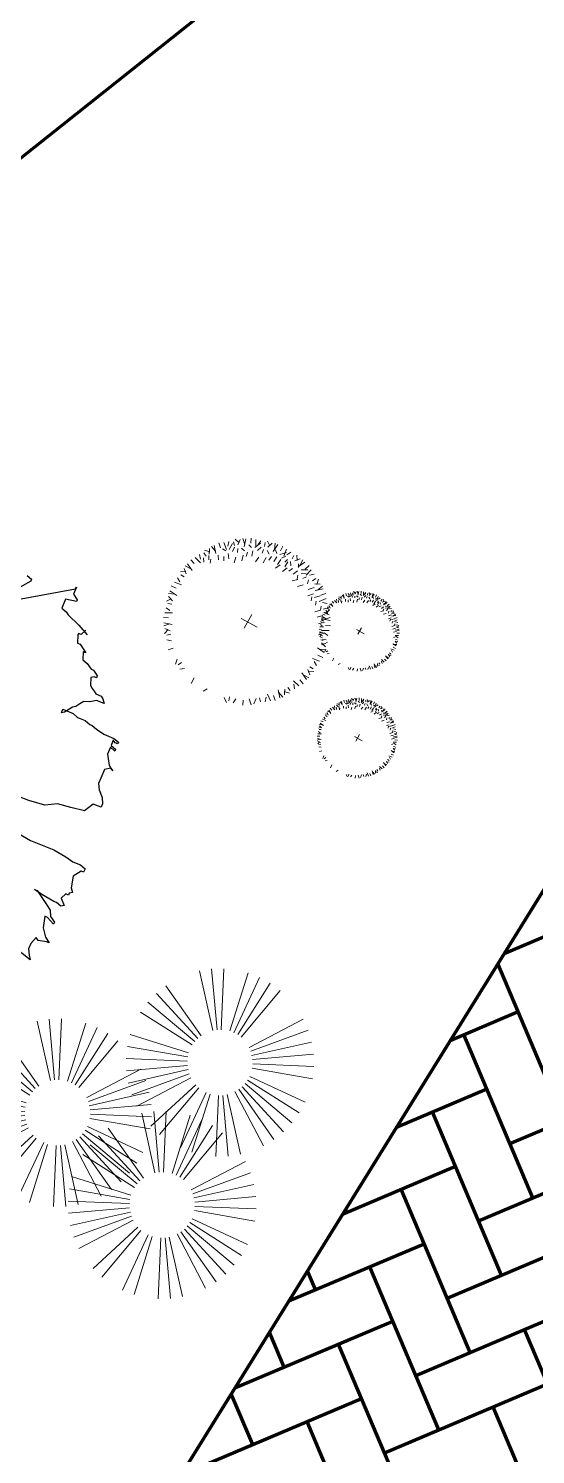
# Model space of a CAD drawing. Header units: millimetres. Extents: x 111 to 1506, y 14 to 566.
# Drawn here: x 226.033 to 227.614, y 178.639 to 183.084 of the extents above; entities that cross this region are included whole.
import ezdxf

# ---------------------------------------------------------------- set-up
doc = ezdxf.new("R2010")
doc.units = ezdxf.units.MM
for name, color, linetype, lineweight in [('ARB-CERCO', 97, 'Continuous', 5), ('G', 254, 'Continuous', 5), ('PALMERAS114', 114, 'Continuous', 5)]:
    doc.layers.add(name, color=color, linetype=linetype, lineweight=lineweight)
doc.layers.add('fer', color=8, linetype='Continuous')
doc.styles.add('ATTR', font='romans.shx', dxfattribs={"width": 0.8, "height": 2.52})

# ---------------------------------------------------------------- blocks, each defined once
blk = doc.blocks.new('EVG7')
for p, q in [((-6.59, 19.1), (-16.71, 56.87)), ((-3.91, 19.67), (-9.01, 58.4)), ((1.55, 19.67), (6.65, 58.4)), ((4.23, 19.1), (14.35, 56.87)), ((-13.82, 15.38), (-37.7, 46.51)), ((-11.62, 16.99), (-31.18, 50.87)), ((-9.21, 18.3), (-24.14, 54.35)), ((6.85, 18.3), (21.78, 54.35)), ((9.26, 16.99), (28.82, 50.87)), ((-16, 13.74), (-43.6, 41.34)), ((-17.84, 11.7), (-48.78, 35.44)), ((15.48, 11.7), (46.42, 35.44)), ((17.04, 9.43), (50.78, 28.91)), ((-20.59, 6.96), (-56.61, 21.87)), ((18.24, 6.96), (54.25, 21.87)), ((-21.61, 4.39), (-59.13, 14.44)), ((19.8, 1.68), (58.31, 6.74)), ((-22.19, -1.09), (-61.18, -1.09)), ((-22.16, -3.85), (-60.66, -8.92)), ((19.25, -6.56), (56.78, -16.62)), ((19.8, -3.85), (58.31, -8.92)), ((19.83, -1.09), (58.82, -1.09)), ((-20.59, -9.13), (-56.61, -24.05)), ((-19.4, -11.61), (-53.14, -31.09)), ((-17.84, -13.87), (-48.78, -37.61)), ((-13.82, -17.56), (-37.7, -48.69)), ((11.46, -17.56), (35.35, -48.69)), ((13.64, -15.91), (41.25, -43.51)), ((15.48, -13.87), (46.42, -37.61)), ((-11.62, -19.17), (-31.18, -53.05)), ((-9.21, -20.47), (-24.14, -56.52)), ((-6.59, -21.27), (-16.71, -59.04)), ((-3.91, -21.84), (-9.01, -60.57)), ((-1.18, -22.12), (-1.18, -61.09)), ((4.23, -21.27), (14.35, -59.04)), ((6.85, -20.47), (21.78, -56.52)), ((9.26, -19.17), (28.82, -53.05))]:
    blk.add_line(p, q)
at = {"style": 'ATTR', "width": 0.8, "flags": 9}
blk.add_attdef('ESTCODE', (0, 0), '', height=0.7, dxfattribs=at)
blk = doc.blocks.new('tr')
at = {"layer": 'fer', "color": 97}
for p, q in [((1378.4553, 206.7001), (1378.4494, 206.6914)), ((1378.4494, 206.6914), (1378.4553, 206.7001)), ((1378.4553, 206.7001), (1378.4494, 206.6914)), ((1378.4494, 206.6914), (1378.4553, 206.7001)), ((1378.5268, 206.6827), (1378.5446, 206.7001)), ((1378.5268, 206.6827), (1378.5446, 206.7001)), ((1378.5446, 206.7001), (1378.5625, 206.7087)), ((1378.5446, 206.7001), (1378.5625, 206.7087)), ((1378.5446, 206.7001), (1378.5446, 206.7001)), ((1378.5446, 206.7001), (1378.5446, 206.7001)), ((1378.5625, 206.7087), (1378.5744, 206.7087)), ((1378.5625, 206.7087), (1378.5625, 206.7087)), ((1378.5625, 206.7087), (1378.5744, 206.7087)), ((1378.5625, 206.7087), (1378.5625, 206.7087)), ((1378.5744, 206.7087), (1378.5744, 206.6827)), ((1378.5744, 206.7087), (1378.5744, 206.7087)), ((1378.5744, 206.7087), (1378.5744, 206.6827)), ((1378.5744, 206.7087), (1378.5744, 206.7087)), ((1378.7648, 206.7174), (1378.7707, 206.7347)), ((1378.7648, 206.7174), (1378.7707, 206.7347)), ((1378.7648, 206.6914), (1378.7648, 206.7174)), ((1378.7648, 206.6914), (1378.7648, 206.7174)), ((1378.7707, 206.7347), (1378.7827, 206.7347)), ((1378.7707, 206.7347), (1378.7707, 206.7347)), ((1378.7707, 206.7347), (1378.7827, 206.7347)), ((1378.7707, 206.7347), (1378.7707, 206.7347)), ((1378.7827, 206.7347), (1378.7827, 206.7261)), ((1378.7827, 206.7347), (1378.7827, 206.7261)), ((1378.7827, 206.7261), (1378.8065, 206.7087)), ((1378.7827, 206.7261), (1378.7827, 206.7261)), ((1378.7827, 206.7261), (1378.8065, 206.7087)), ((1378.7827, 206.7261), (1378.7827, 206.7261)), ((1378.8065, 206.7087), (1378.8422, 206.7174)), ((1378.8065, 206.7087), (1378.8422, 206.7174)), ((1378.8422, 206.7174), (1378.8541, 206.7261)), ((1378.8422, 206.7174), (1378.8541, 206.7261)), ((1378.8541, 206.7261), (1378.86, 206.7174)), ((1378.8541, 206.7261), (1378.8541, 206.7261)), ((1378.8541, 206.7261), (1378.86, 206.7174)), ((1378.8541, 206.7261), (1378.8541, 206.7261)), ((1378.86, 206.7174), (1378.866, 206.7174)), ((1378.86, 206.7174), (1378.866, 206.7174)), ((1378.866, 206.7174), (1378.866, 206.7087)), ((1378.866, 206.7174), (1378.866, 206.7087)), ((1378.866, 206.7087), (1378.8838, 206.7001)), ((1378.866, 206.7087), (1378.8838, 206.7001)), ((1378.8838, 206.7001), (1378.9017, 206.7174)), ((1378.8838, 206.7001), (1378.9017, 206.7174)), ((1378.9017, 206.7174), (1378.9076, 206.7087)), ((1378.9017, 206.7174), (1378.9076, 206.7087)), ((1378.9076, 206.7087), (1378.9017, 206.6914)), ((1378.9076, 206.7087), (1378.9017, 206.6914)), ((1378.9493, 206.6914), (1378.9612, 206.7087)), ((1378.9493, 206.6914), (1378.9612, 206.7087)), ((1378.9671, 206.7087), (1378.9552, 206.6827)), ((1378.9671, 206.7087), (1378.9552, 206.6827)), ((1378.9612, 206.7087), (1378.9671, 206.7087)), ((1378.9612, 206.7087), (1378.9671, 206.7087)), ((1378.9909, 206.6827), (1379.0147, 206.7001)), ((1378.9909, 206.6827), (1379.0147, 206.7001)), ((1379.0147, 206.7001), (1379.0266, 206.7174)), ((1379.0147, 206.7001), (1379.0266, 206.7174)), ((1379.0266, 206.7174), (1379.0266, 206.7087)), ((1379.0266, 206.7174), (1379.0266, 206.7087)), ((1379.0266, 206.7087), (1379.0326, 206.6827)), ((1379.0266, 206.7087), (1379.0326, 206.6827)), ((1378.3601, 206.6654), (1378.3661, 206.6827)), ((1378.3601, 206.6654), (1378.3661, 206.6827)), ((1378.3601, 206.6394), (1378.3601, 206.6654)), ((1378.3601, 206.6394), (1378.3601, 206.6654)), ((1378.3661, 206.6827), (1378.372, 206.6827)), ((1378.3661, 206.6827), (1378.372, 206.6827)), ((1378.372, 206.6741), (1378.3661, 206.6654)), ((1378.372, 206.6741), (1378.3661, 206.6654)), ((1378.3661, 206.6654), (1378.372, 206.6654)), ((1378.3661, 206.6654), (1378.372, 206.6654)), ((1378.372, 206.6827), (1378.372, 206.6741)), ((1378.372, 206.6827), (1378.372, 206.6741)), ((1378.372, 206.6654), (1378.3839, 206.6654)), ((1378.372, 206.6654), (1378.3839, 206.6654)), ((1378.3839, 206.6654), (1378.3899, 206.6827)), ((1378.3839, 206.6654), (1378.3899, 206.6827)), ((1378.3958, 206.6827), (1378.3899, 206.6654)), ((1378.3899, 206.6827), (1378.3958, 206.6827)), ((1378.3958, 206.6827), (1378.3899, 206.6654)), ((1378.3899, 206.6827), (1378.3958, 206.6827)), ((1378.3899, 206.6654), (1378.4137, 206.6654)), ((1378.3899, 206.6654), (1378.4137, 206.6654)), ((1378.4137, 206.6654), (1378.4434, 206.6827)), ((1378.4137, 206.6654), (1378.4434, 206.6827)), ((1378.4434, 206.6827), (1378.4494, 206.6914)), ((1378.4434, 206.6827), (1378.4494, 206.6914)), ((1378.4494, 206.6914), (1378.4613, 206.6741)), ((1378.4494, 206.6914), (1378.4613, 206.6741)), ((1378.4613, 206.6741), (1378.491, 206.6741)), ((1378.4613, 206.6741), (1378.491, 206.6741)), ((1378.491, 206.6741), (1378.5089, 206.6741)), ((1378.491, 206.6741), (1378.5089, 206.6741)), ((1378.5089, 206.6741), (1378.5268, 206.6827)), ((1378.5089, 206.6741), (1378.5268, 206.6827)), ((1378.5744, 206.6827), (1378.6041, 206.6654)), ((1378.5744, 206.6827), (1378.6041, 206.6654)), ((1378.6041, 206.6654), (1378.6101, 206.6221)), ((1378.6041, 206.6654), (1378.6101, 206.6221)), ((1378.7529, 206.6221), (1378.7588, 206.6654)), ((1378.7529, 206.6221), (1378.7588, 206.6654)), ((1378.7588, 206.6654), (1378.7648, 206.6914)), ((1378.7588, 206.6654), (1378.7648, 206.6914)), ((1378.8898, 206.6221), (1378.9195, 206.6654)), ((1378.8898, 206.6221), (1378.9195, 206.6654)), ((1378.9017, 206.6827), (1378.8957, 206.6394)), ((1378.9017, 206.6827), (1378.8957, 206.6394)), ((1378.9017, 206.6914), (1378.9017, 206.6827)), ((1378.9017, 206.6914), (1378.9017, 206.6827)), ((1378.9195, 206.6654), (1378.9314, 206.6827)), ((1378.9195, 206.6654), (1378.9314, 206.6827)), ((1378.9314, 206.6827), (1378.9493, 206.6914)), ((1378.9314, 206.6827), (1378.9493, 206.6914)), ((1378.9552, 206.6741), (1378.9909, 206.6827)), ((1378.9552, 206.6827), (1378.9552, 206.6741)), ((1378.9552, 206.6741), (1378.9909, 206.6827)), ((1378.9552, 206.6827), (1378.9552, 206.6741)), ((1379.0326, 206.6827), (1379.0266, 206.6741)), ((1379.0326, 206.6827), (1379.0266, 206.6741)), ((1379.0266, 206.6741), (1379.0505, 206.6654)), ((1379.0266, 206.6741), (1379.0505, 206.6654)), ((1379.0505, 206.6654), (1379.0683, 206.6654)), ((1379.0505, 206.6654), (1379.0683, 206.6654)), ((1379.0683, 206.6654), (1379.0862, 206.6741)), ((1379.0683, 206.6654), (1379.0862, 206.6741)), ((1379.0981, 206.6827), (1379.0802, 206.6221)), ((1379.0981, 206.6827), (1379.0802, 206.6221)), ((1379.0862, 206.6741), (1379.0981, 206.6827)), ((1379.0862, 206.6741), (1379.0981, 206.6827)), ((1378.3542, 206.6047), (1378.3601, 206.6307)), ((1378.3542, 206.6047), (1378.3601, 206.6307)), ((1378.3601, 206.6307), (1378.3601, 206.6394)), ((1378.3601, 206.6307), (1378.3601, 206.6394)), ((1378.6101, 206.6221), (1378.616, 206.5788)), ((1378.6101, 206.6221), (1378.616, 206.5788)), ((1378.7529, 206.5441), (1378.7529, 206.6221)), ((1378.7529, 206.5441), (1378.7529, 206.6221)), ((1378.8957, 206.6394), (1378.8898, 206.6134)), ((1378.8957, 206.6394), (1378.8898, 206.6134)), ((1378.8898, 206.6134), (1378.8898, 206.6221)), ((1378.8898, 206.6134), (1378.8898, 206.6221)), ((1378.2471, 206.5528), (1378.253, 206.5614)), ((1378.2471, 206.5528), (1378.253, 206.5614)), ((1378.253, 206.5788), (1378.259, 206.5874)), ((1378.253, 206.5788), (1378.259, 206.5874)), ((1378.253, 206.5614), (1378.253, 206.5788)), ((1378.253, 206.5614), (1378.253, 206.5788)), ((1378.259, 206.5874), (1378.2709, 206.5961)), ((1378.259, 206.5874), (1378.2709, 206.5961)), ((1378.259, 206.5874), (1378.259, 206.5874)), ((1378.259, 206.5874), (1378.259, 206.5874)), ((1378.2709, 206.5961), (1378.2709, 206.5874)), ((1378.2709, 206.5961), (1378.2709, 206.5874)), ((1378.2709, 206.5874), (1378.2709, 206.5788)), ((1378.2709, 206.5874), (1378.2709, 206.5788)), ((1378.2709, 206.5788), (1378.2709, 206.5701)), ((1378.2709, 206.5788), (1378.2709, 206.5788)), ((1378.2709, 206.5788), (1378.2709, 206.5701)), ((1378.2709, 206.5788), (1378.2709, 206.5788)), ((1378.2709, 206.5701), (1378.2828, 206.5528)), ((1378.2709, 206.5701), (1378.2828, 206.5528)), ((1378.3423, 206.5614), (1378.3482, 206.5788)), ((1378.3423, 206.5614), (1378.3482, 206.5788)), ((1378.3423, 206.5441), (1378.3423, 206.5614)), ((1378.3423, 206.5441), (1378.3423, 206.5614)), ((1378.3482, 206.5874), (1378.3542, 206.6047)), ((1378.3482, 206.5874), (1378.3542, 206.6047)), ((1378.3482, 206.5788), (1378.3482, 206.5874)), ((1378.3482, 206.5788), (1378.3482, 206.5874)), ((1378.616, 206.5788), (1378.6339, 206.5441)), ((1378.616, 206.5788), (1378.6339, 206.5441)), ((1378.1756, 206.5008), (1378.1875, 206.5181)), ((1378.1756, 206.5008), (1378.1875, 206.5181)), ((1378.1875, 206.5268), (1378.1935, 206.5354)), ((1378.1875, 206.5268), (1378.1935, 206.5354)), ((1378.1875, 206.5181), (1378.1875, 206.5268)), ((1378.1875, 206.5181), (1378.1875, 206.5268)), ((1378.1935, 206.5354), (1378.1994, 206.5441)), ((1378.1935, 206.5354), (1378.1994, 206.5441)), ((1378.1994, 206.5441), (1378.2054, 206.5441)), ((1378.1994, 206.5441), (1378.2054, 206.5441)), ((1378.2054, 206.5441), (1378.2054, 206.5354)), ((1378.2054, 206.5441), (1378.2054, 206.5441)), ((1378.2054, 206.5441), (1378.2054, 206.5354)), ((1378.2054, 206.5441), (1378.2054, 206.5441)), ((1378.2054, 206.5354), (1378.2113, 206.5268)), ((1378.2054, 206.5354), (1378.2054, 206.5354)), ((1378.2054, 206.5354), (1378.2113, 206.5268)), ((1378.2054, 206.5354), (1378.2054, 206.5354)), ((1378.2113, 206.5268), (1378.2351, 206.5354)), ((1378.2113, 206.5268), (1378.2351, 206.5354)), ((1378.2351, 206.5354), (1378.2411, 206.5441)), ((1378.2351, 206.5354), (1378.2411, 206.5441)), ((1378.2351, 206.5354), (1378.2351, 206.5354)), ((1378.2351, 206.5354), (1378.2351, 206.5354)), ((1378.2411, 206.5441), (1378.2471, 206.5528)), ((1378.2411, 206.5441), (1378.2471, 206.5528)), ((1378.2828, 206.5528), (1378.2887, 206.5354)), ((1378.2828, 206.5528), (1378.2887, 206.5354)), ((1378.2887, 206.5354), (1378.3006, 206.5268)), ((1378.2887, 206.5354), (1378.3006, 206.5268)), ((1378.3006, 206.5268), (1378.3125, 206.5181)), ((1378.3006, 206.5268), (1378.3125, 206.5181)), ((1378.3125, 206.5181), (1378.3185, 206.5094)), ((1378.3125, 206.5181), (1378.3185, 206.5094)), ((1378.3363, 206.5181), (1378.3423, 206.5354)), ((1378.3363, 206.5181), (1378.3423, 206.5354)), ((1378.3363, 206.4834), (1378.3363, 206.5181)), ((1378.3363, 206.4834), (1378.3363, 206.5181)), ((1378.3423, 206.5441), (1378.3423, 206.5441)), ((1378.3423, 206.5354), (1378.3423, 206.5441)), ((1378.3423, 206.5441), (1378.3423, 206.5441)), ((1378.3423, 206.5354), (1378.3423, 206.5441)), ((1378.6339, 206.5441), (1378.6398, 206.4921)), ((1378.6339, 206.5441), (1378.6398, 206.4921)), ((1378.7469, 206.5008), (1378.7529, 206.5441)), ((1378.7469, 206.5008), (1378.7529, 206.5441)), ((1378.128, 206.4574), (1378.1399, 206.4748)), ((1378.128, 206.4574), (1378.1399, 206.4748)), ((1378.1399, 206.4748), (1378.1459, 206.4834)), ((1378.1399, 206.4748), (1378.1459, 206.4834)), ((1378.1399, 206.4748), (1378.1399, 206.4748)), ((1378.1399, 206.4748), (1378.1399, 206.4748)), ((1378.1459, 206.4748), (1378.1697, 206.4834)), ((1378.1459, 206.4834), (1378.1459, 206.4748)), ((1378.1459, 206.4748), (1378.1697, 206.4834)), ((1378.1459, 206.4834), (1378.1459, 206.4748)), ((1378.1697, 206.4834), (1378.1756, 206.5008)), ((1378.1697, 206.4834), (1378.1756, 206.5008)), ((1378.3185, 206.5094), (1378.3423, 206.4921)), ((1378.3185, 206.5094), (1378.3423, 206.4921)), ((1378.3363, 206.4834), (1378.3363, 206.4834)), ((1378.3482, 206.4834), (1378.3363, 206.4834)), ((1378.3363, 206.4834), (1378.3363, 206.4834)), ((1378.3482, 206.4834), (1378.3363, 206.4834)), ((1378.3423, 206.4921), (1378.3482, 206.4834)), ((1378.3423, 206.4921), (1378.3482, 206.4834)), ((1378.6398, 206.4921), (1378.6398, 206.4574)), ((1378.6398, 206.4921), (1378.6398, 206.4574)), ((1378.0566, 206.3881), (1378.0745, 206.4314)), ((1378.0566, 206.3881), (1378.0745, 206.4314)), ((1378.0745, 206.4314), (1378.0923, 206.4661)), ((1378.0745, 206.4314), (1378.0923, 206.4661)), ((1378.0804, 206.4574), (1378.0983, 206.4488)), ((1378.0804, 206.4574), (1378.0983, 206.4488)), ((1378.0983, 206.4488), (1378.0983, 206.4401)), ((1378.0983, 206.4488), (1378.0983, 206.4488)), ((1378.0983, 206.4488), (1378.0983, 206.4401)), ((1378.0983, 206.4488), (1378.0983, 206.4488)), ((1378.0983, 206.4401), (1378.1042, 206.4401)), ((1378.0983, 206.4401), (1378.0983, 206.4401)), ((1378.0983, 206.4401), (1378.1042, 206.4401)), ((1378.0983, 206.4401), (1378.0983, 206.4401)), ((1378.1042, 206.4401), (1378.128, 206.4488)), ((1378.1042, 206.4401), (1378.128, 206.4488)), ((1378.128, 206.4574), (1378.128, 206.4574)), ((1378.128, 206.4574), (1378.128, 206.4574)), ((1378.128, 206.4574), (1378.128, 206.4574)), ((1378.128, 206.4488), (1378.128, 206.4574)), ((1378.128, 206.4574), (1378.128, 206.4574)), ((1378.128, 206.4574), (1378.128, 206.4574)), ((1378.128, 206.4574), (1378.128, 206.4574)), ((1378.128, 206.4488), (1378.128, 206.4574)), ((1377.9912, 206.3794), (1378.0031, 206.3968)), ((1377.9912, 206.3794), (1378.0031, 206.3968)), ((1378.0031, 206.3968), (1378.009, 206.3968)), ((1378.0031, 206.3968), (1378.009, 206.3968)), ((1378.009, 206.3968), (1378.015, 206.3621)), ((1378.009, 206.3968), (1378.015, 206.3621)), ((1378.0507, 206.3794), (1378.0566, 206.3881)), ((1378.0507, 206.3794), (1378.0566, 206.3881)), ((1378.0566, 206.3881), (1378.0566, 206.3881)), ((1378.0566, 206.3881), (1378.0566, 206.3881)), ((1377.9674, 206.3794), (1377.9912, 206.3794)), ((1377.9733, 206.3794), (1377.9674, 206.3794)), ((1377.9674, 206.3794), (1377.9912, 206.3794)), ((1377.9733, 206.3794), (1377.9674, 206.3794)), ((1378.1221, 206.1455), (1377.9733, 206.3794)), ((1378.1221, 206.1455), (1377.9733, 206.3794)), ((1378.015, 206.3621), (1378.0209, 206.3621)), ((1378.015, 206.3621), (1378.0209, 206.3621)), ((1378.0209, 206.3621), (1378.0447, 206.3621)), ((1378.0209, 206.3621), (1378.0447, 206.3621)), ((1378.0447, 206.3621), (1378.0507, 206.3794)), ((1378.0447, 206.3621), (1378.0507, 206.3794)), ((1377.9912, 206.2235), (1377.9971, 206.2408)), ((1377.9912, 206.2235), (1377.9971, 206.2408)), ((1377.9971, 206.2408), (1378.0031, 206.2408)), ((1377.9971, 206.2408), (1378.0031, 206.2408)), ((1378.0031, 206.2408), (1378.1221, 206.1455)), ((1378.0031, 206.2408), (1378.1221, 206.1455))]:
    blk.add_line(p, q, dxfattribs=at)
blk = doc.blocks.new('A$C05551F4C')
at = {"color": 0, "linetype": 'ByBlock'}
for p, q in [((-0.1581, 0.2543), (-0.1685, 0.285)), ((-0.1422, 0.2789), (-0.1518, 0.2974)), ((-0.1175, 0.2759), (-0.1328, 0.3015)), ((-0.1148, 0.2892), (-0.113, 0.3077)), ((-0.0892, 0.2954), (-0.0948, 0.3098)), ((-0.0896, 0.3199), (-0.0714, 0.308)), ((-0.0692, 0.3215), (-0.0758, 0.2998)), ((-0.0594, 0.3274), (-0.0488, 0.3042)), ((-0.0497, 0.2957), (-0.0475, 0.328)), ((-0.0255, 0.3123), (-0.0274, 0.3331)), ((-0.0039, 0.3001), (-0.0083, 0.3296)), ((0.0037, 0.3114), (0.0124, 0.3277)), ((0.0297, 0.3073), (0.03, 0.3227)), ((0.0387, 0.3301), (0.051, 0.3121)), ((0.0582, 0.3237), (0.0438, 0.3062)), ((0.0663, 0.2925), (0.0807, 0.3215)), ((0.0694, 0.3255), (0.0704, 0.2999)), ((0.095, 0.2986), (0.1012, 0.3184)), ((0.1103, 0.279), (0.1176, 0.3079)), ((0.1216, 0.2865), (0.136, 0.2983)), ((0.1441, 0.2728), (0.1503, 0.2869)), ((0.1611, 0.2904), (0.1656, 0.269)), ((-0.2158, 0.2234), (-0.2211, 0.2412)), ((-0.1945, 0.239), (-0.2052, 0.2501)), ((-0.2042, 0.2614), (-0.1828, 0.2573)), ((-0.186, 0.2707), (-0.1838, 0.2481)), ((-0.1793, 0.2799), (-0.1605, 0.2625)), ((0.1185, 0.2688), (0.1332, 0.2783)), ((0.1278, 0.2451), (0.1434, 0.2504)), ((0.1363, 0.2555), (0.1509, 0.265)), ((0.1562, 0.2235), (0.1709, 0.233)), ((0.1767, 0.277), (0.1567, 0.2664)), ((0.1722, 0.2451), (0.1966, 0.2664)), ((0.1878, 0.2744), (0.1789, 0.2504)), ((0.2011, 0.2397), (0.2144, 0.2557)), ((0.2015, 0.2158), (0.2012, 0.2313)), ((0.2077, 0.2158), (0.2255, 0.2397)), ((-0.2371, 0.2034), (-0.2531, 0.2168)), ((0.1629, 0.2022), (0.1776, 0.2117)), ((0.1802, 0.1896), (0.1971, 0.2029)), ((0.2119, 0.2072), (0.2393, 0.2068)), ((0.2122, 0.1917), (0.2316, 0.1933)), ((0.2194, 0.1722), (0.2329, 0.1797)), ((0.2211, 0.2184), (0.2388, 0.2238)), ((0.2366, 0.1971), (0.2477, 0.2078)), ((0.2683, 0.1886), (0.2458, 0.1864)), ((0.252, 0.1607), (0.2827, 0.1711)), ((0.259, 0.2068), (0.255, 0.1854)), ((0.2775, 0.1819), (0.2601, 0.1631)), ((-0.2839, 0.124), (-0.2956, 0.1383)), ((-0.2877, 0.1635), (-0.2664, 0.1679)), ((-0.2702, 0.1465), (-0.2843, 0.1527)), ((0.1773, 0.1632), (0.1989, 0.1686)), ((0.1982, 0.1408), (0.2209, 0.1482)), ((0.2222, 0.1343), (0.2393, 0.1382)), ((0.2342, 0.1166), (0.2547, 0.1233)), ((0.238, 0.1512), (0.2412, 0.1673)), ((0.2632, 0.1339), (0.2682, 0.1486)), ((0.27, 0.1223), (0.2956, 0.1124)), ((0.2736, 0.1201), (0.2991, 0.1354)), ((0.2766, 0.1448), (0.295, 0.1544)), ((0.2869, 0.1174), (0.3053, 0.1156)), ((-0.3229, 0.0718), (-0.2973, 0.0728)), ((0.2224, 0.0927), (0.2445, 0.0904)), ((0.2344, 0.0646), (0.2583, 0.0637)), ((0.265, 0.1076), (0.2837, 0.1025)), ((0.265, 0.0868), (0.2804, 0.0892)), ((0.2753, 0.0607), (0.2838, 0.0747)), ((0.2931, 0.0918), (0.3074, 0.0974)), ((0.3191, 0.0718), (0.2974, 0.0784)), ((0.3251, 0.0621), (0.3018, 0.0514)), ((0.3175, 0.0922), (0.3056, 0.074)), ((-0.3088, 0.006), (-0.3251, 0.0148)), ((-0.0275, 0), (0.0346, 0)), ((-0.0009, 0.0293), (0.0013, -0.0426)), ((0.2407, 0.0111), (0.2607, 0.0014)), ((0.2548, 0.0502), (0.2721, 0.048)), ((0.2566, 0.0113), (0.2805, 0.0104)), ((0.26, 0.0294), (0.2815, 0.0287)), ((0.2858, 0.0105), (0.3017, -0.0008)), ((0.2931, 0.0358), (0.3029, 0.0479)), ((0.2934, 0.0523), (0.3257, 0.0501)), ((0.2955, 0.0225), (0.3163, 0.0046)), ((0.2977, 0.0065), (0.3273, 0.0109)), ((0.31, 0.0282), (0.3307, 0.03)), ((0.2423, -0.0195), (0.2645, -0.0285)), ((0.2566, -0.04), (0.2721, -0.0479)), ((0.2633, -0.018), (0.2871, -0.0189)), ((0.2787, -0.0091), (0.294, -0.0121)), ((0.2795, -0.0372), (0.2923, -0.0269)), ((0.3213, -0.0555), (0.3038, -0.0412)), ((0.305, -0.0271), (0.3203, -0.0274)), ((0.309, -0.001), (0.3254, -0.0098)), ((0.3277, -0.0361), (0.3097, -0.0484)), ((-0.3173, -0.0872), (-0.3053, -0.069)), ((-0.2928, -0.0868), (-0.3072, -0.0924)), ((-0.2866, -0.1125), (-0.3051, -0.1106)), ((0.2211, -0.1012), (0.2388, -0.1172)), ((0.2299, -0.0719), (0.2455, -0.0879)), ((0.2455, -0.0852), (0.261, -0.0799)), ((0.2544, -0.0613), (0.2743, -0.0693)), ((0.2588, -0.1039), (0.2721, -0.1119)), ((0.2721, -0.0879), (0.2832, -0.1039)), ((0.2766, -0.1077), (0.3056, -0.1149)), ((0.2854, -0.0799), (0.2987, -0.1039)), ((0.2876, -0.0666), (0.301, -0.0586)), ((0.2901, -0.0637), (0.3191, -0.0781)), ((0.2962, -0.0924), (0.3161, -0.0986)), ((0.3231, -0.0668), (0.2976, -0.0678)), ((-0.2763, -0.1398), (-0.2947, -0.1495)), ((-0.2773, -0.1769), (-0.2599, -0.1581)), ((0.21, -0.1545), (0.2277, -0.1705)), ((0.2322, -0.1438), (0.2499, -0.1598)), ((0.2499, -0.1305), (0.2655, -0.1252)), ((0.2747, -0.1741), (0.264, -0.1541)), ((0.288, -0.1585), (0.2667, -0.163)), ((0.2704, -0.1415), (0.2845, -0.1477)), ((0.2842, -0.119), (0.2959, -0.1334)), ((-0.268, -0.1836), (-0.2455, -0.1814)), ((-0.2363, -0.1921), (-0.2474, -0.2028)), ((-0.2208, -0.2135), (-0.2386, -0.2188)), ((-0.2075, -0.2108), (-0.2252, -0.2348)), ((0.1678, -0.2104), (0.1855, -0.2264)), ((0.1855, -0.2264), (0.2011, -0.2211)), ((0.1922, -0.1998), (0.2077, -0.1945)), ((0.1989, -0.1758), (0.2144, -0.1705)), ((0.2134, -0.2051), (0.2374, -0.2229)), ((0.2161, -0.2184), (0.2214, -0.2362)), ((0.2166, -0.1811), (0.2344, -0.1971)), ((0.2374, -0.1985), (0.2534, -0.2118)), ((0.2427, -0.1696), (0.264, -0.194)), ((0.272, -0.1851), (0.248, -0.1763)), ((-0.2008, -0.2348), (-0.2141, -0.2507)), ((-0.172, -0.2401), (-0.1964, -0.2614)), ((-0.1875, -0.2694), (-0.1786, -0.2454)), ((-0.1764, -0.2721), (-0.1564, -0.2614)), ((-0.1609, -0.2854), (-0.1653, -0.2641)), ((-0.1439, -0.2678), (-0.15, -0.2819)), ((-0.1214, -0.2816), (-0.1357, -0.2933)), ((-0.1101, -0.274), (-0.1173, -0.303)), ((0.0968, -0.269), (0.1145, -0.285)), ((0.1177, -0.2709), (0.1331, -0.2965)), ((0.1345, -0.2477), (0.1523, -0.2637)), ((0.1424, -0.274), (0.1521, -0.2924)), ((0.1545, -0.2291), (0.1722, -0.2451)), ((0.1584, -0.2493), (0.1687, -0.2801)), ((0.1795, -0.2749), (0.1608, -0.2575)), ((0.2045, -0.2564), (0.1831, -0.2524)), ((0.1862, -0.2657), (0.184, -0.2431)), ((0.1948, -0.234), (0.2054, -0.2451)), ((-0.0947, -0.2936), (-0.1009, -0.3135)), ((-0.066, -0.2875), (-0.0804, -0.3165)), ((-0.0692, -0.3205), (-0.0702, -0.295)), ((-0.0579, -0.3187), (-0.0435, -0.3012)), ((-0.0385, -0.3251), (-0.0507, -0.3071)), ((-0.0295, -0.3023), (-0.0298, -0.3177)), ((-0.0034, -0.3064), (-0.0122, -0.3228)), ((0.0041, -0.2951), (0.0085, -0.3246)), ((0.0258, -0.3074), (0.0277, -0.3281)), ((0.05, -0.2907), (0.0478, -0.3231)), ((0.0597, -0.3224), (0.049, -0.2992)), ((0.0694, -0.3165), (0.076, -0.2948)), ((0.0898, -0.3149), (0.0716, -0.303)), ((0.0894, -0.2905), (0.095, -0.3048)), ((0.1151, -0.2843), (0.1132, -0.3027))]:
    blk.add_line(p, q, dxfattribs=at)

msp = doc.modelspace()

# ---------------------------------------------------------------- hatches: boundary and pattern name
at = {"layer": 'G', "lineweight": 100, "ltscale": 1000}
h = msp.add_hatch(dxfattribs=at)
h.set_pattern_fill('AR-HBONE', color=256, scale=0.046, angle=-22.08523, style=0)
h.set_pattern_definition([(22.914772, (777.23143, 1670.63463), (0.097837146, 0.241122153), [0.552, -0.184]), (112.914772, (777.40091, 1670.70627), (0.097837146, 0.241122153), [0.552, -0.184])])
edge = h.paths.add_edge_path()
edge.add_line((221.74739, 201.07699), (222.24177, 203.56684))
edge.add_line((222.24177, 203.56684), (283.25265, 176.18215))
edge.add_line((283.25265, 176.18215), (282.61554, 174.27589))
edge.add_line((282.61554, 174.27589), (222.04443, 201.46319))

# ---------------------------------------------------------------- linework, layer by layer
at = {"lineweight": 100, "ltscale": 1000}
for p, q in [((228.12277, 184.36026), (222.13675, 179.60099)), ((229.32999, 183.12471), (216.07367, 161.74658))]:
    msp.add_line(p, q, dxfattribs=at)
at = {"lineweight": 211, "ltscale": 1000}
msp.add_line((216.07367, 161.74658), (229.32999, 183.12471), dxfattribs=at)
at = {"lineweight": 100, "ltscale": 1000}
msp.add_lwpolyline([(216.07367, 161.74658), (215.98876, 161.8491), (221.75725, 190.87038), (229.32999, 183.12471), (216.07367, 161.74658)], dxfattribs=at)
at = {"layer": 'G', "linetype": 'Continuous', "lineweight": 100, "ltscale": 1000}
for p, q in [((227.51652, 180.20017), (227.65854, 180.2602)), ((227.70399, 179.68012), (227.49727, 180.16913)), ((227.34864, 179.92944), (227.5607, 180.01908)), ((227.60615, 179.439), (227.39122, 179.94744)), ((227.53451, 179.60848), (228.04295, 179.82341)), ((227.18077, 179.65871), (227.46287, 179.77796)), ((227.50831, 179.19788), (227.29339, 179.70632)), ((227.43667, 179.36736), (227.94511, 179.58228)), ((227.01289, 179.38798), (227.36503, 179.53684)), ((227.41048, 178.95676), (227.19555, 179.46519)), ((227.02607, 179.39355), (227.02213, 179.40288)), ((227.33883, 179.12624), (227.84727, 179.34116)), ((226.84501, 179.11725), (227.26719, 179.29571)), ((227.31264, 178.71563), (227.09771, 179.22407)), ((226.92823, 179.15243), (226.90334, 179.21131)), ((227.241, 178.88511), (227.74944, 179.10004)), ((226.67714, 178.84652), (227.16936, 179.05459)), ((226.8304, 178.91131), (226.78456, 179.01975)), ((227.79488, 178.51996), (227.57996, 179.0284)), ((227.2148, 178.47451), (226.99988, 178.98295)), ((226.73256, 178.67019), (226.66577, 178.82819)), ((227.14316, 178.64399), (227.6516, 178.85892)), ((226.56308, 178.59854), (227.07152, 178.81347)), ((227.69705, 178.27884), (227.48212, 178.78728)), ((227.11697, 178.23339), (226.90204, 178.74183))]:
    msp.add_line(p, q, dxfattribs=at)

# ---------------------------------------------------------------- block references
at = {"lineweight": 100, "rotation": 247.9147716791316}
msp.add_blockref('tr', (553.04179, 1535.79787), dxfattribs=at)
at = {"layer": 'ARB-CERCO'}
for p, xscale, yscale, zscale, rotation in [((226.71638, 181.23349), 0.786722348914222, 0.786722348914222, 0.786722348914222, 59.94184765909385), ((227.06549, 181.2045), 0.3774895201833683, 0.3774895201833683, 0.3774895201833683, 59.94184765910946), ((227.0593, 180.87136), 0.3774895201833683, 0.3774895201833683, 0.3774895201833683, 59.94184765910946)]:
    msp.add_blockref('A$C05551F4C', p, dxfattribs=dict(at, xscale=xscale, yscale=yscale, zscale=zscale, rotation=rotation))
at = {"layer": 'PALMERAS114', "extrusion": (0, 0, -1), "xscale": -0.004880888891868356, "yscale": 0.004880888891718753, "zscale": -0.004880888891868356, "rotation": 294.9205878507973}
for p in [(-226.62793, 179.86779), (-226.12163, 179.7113), (-226.4478, 179.42385)]:
    msp.add_blockref('EVG7', p, dxfattribs=at)

doc.saveas('drawing.dxf')
